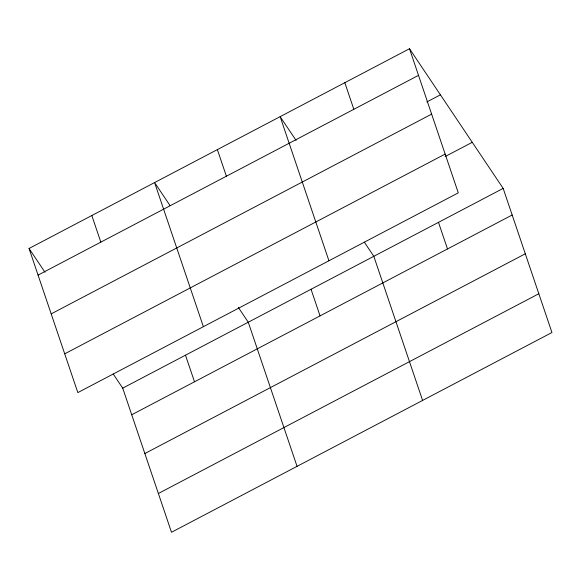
<?xml version="1.0" encoding="UTF-8"?>
<svg xmlns="http://www.w3.org/2000/svg" width="581" height="581" viewBox="0 0 581 581"><rect width="100%" height="100%" fill="white"/><g stroke="black" fill="none" stroke-linecap="round" stroke-linejoin="round"><path stroke-width="0.87" d="M409.503 48.731L458.286 192.856L77.832 392.603L29.05 248.486L409.503 48.731L503.168 188.397L551.95 332.514L171.497 532.269L122.714 388.144L113.244 374.026M38.055 275.096L418.509 75.348M426.839 101.951L440.413 94.819M51.186 313.878L431.632 114.123M64.709 353.829L445.155 154.074M445.111 156.558L472.259 142.309M122.714 388.144L503.168 188.397M131.727 414.761L512.173 215.006M144.851 453.536L525.304 253.781M158.373 493.487L538.827 293.739M296.099 140.435L280.151 116.65L328.933 260.767M364.345 242.183L373.815 256.308L422.598 400.432M170.051 205.609L154.597 182.565L203.379 326.689M238.297 307.364L248.269 322.23L297.051 466.347M29.05 248.486L45.006 272.271M438.488 222.349L447.501 248.966M344.823 82.691L353.829 109.301M311.038 289.265L320.051 315.882M217.374 149.607L226.379 176.217M185.492 355.187L194.497 381.797M91.827 215.529L100.833 242.139"/></g></svg>
